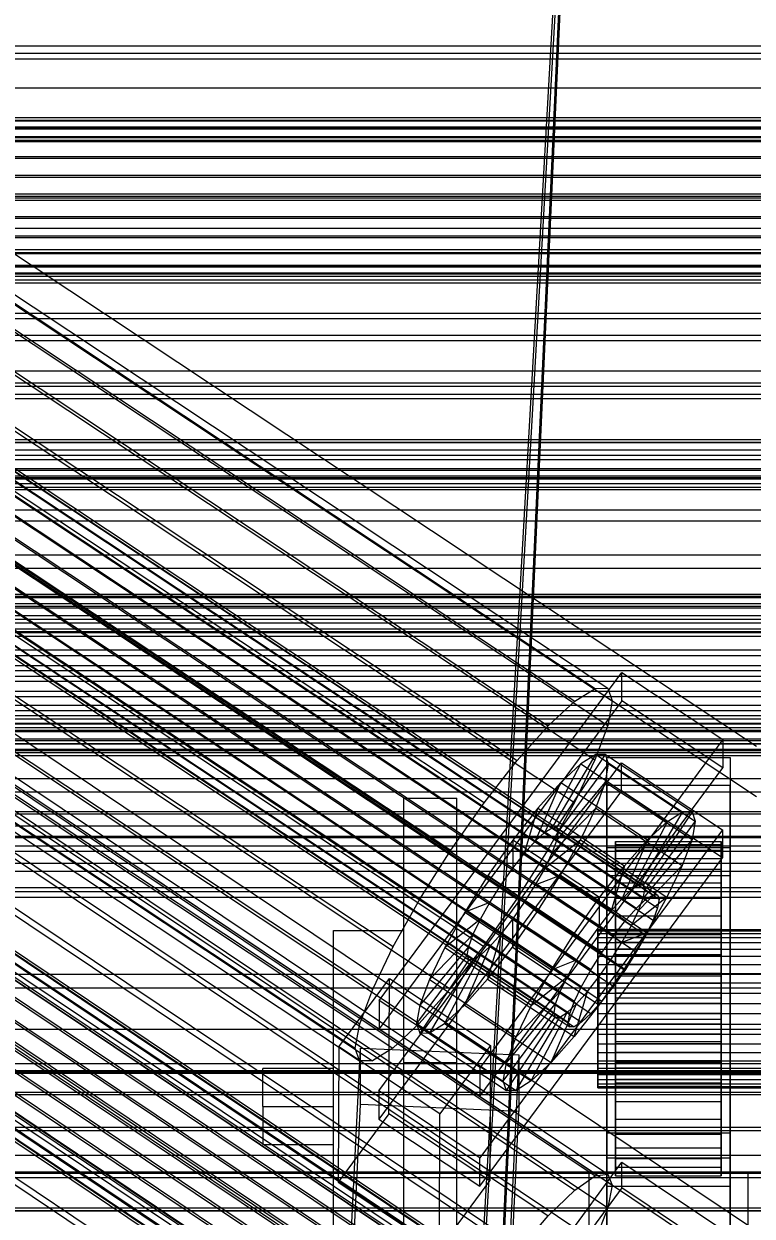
# Model space of a CAD drawing. Header units: millimetres. Extents: x -191664 to 191490, y -197311 to 10263.
# Drawn here: x -213.1 to -130.5, y -31105.9 to -30970.6 of the extents above; entities that cross this region are included whole.
import ezdxf

# ---------------------------------------------------------------- set-up
doc = ezdxf.new("R2010")
doc.units = ezdxf.units.MM
for name, color, linetype, lineweight in [('COTAS_USUARIO', 1, 'Continuous', 0), ('frontal_briquetadora', 7, 'Continuous', 0), ('frontal_C01', 7, 'Continuous', 0), ('frontal_C02', 7, 'Continuous', 0), ('frontal_C03', 7, 'Continuous', 0), ('frontal_mezcladora', 7, 'Continuous', 0), ('frontal_mix-C02', 7, 'Continuous', 0), ('frontal_secador', 7, 'Continuous', 0)]:
    doc.layers.add(name, color=color, linetype=linetype, lineweight=lineweight)
doc.dimstyles.new('PLANTA_100', dxfattribs={"dimtxt": 250, "dimasz": 150, "dimexe": 150, "dimexo": 80, "dimgap": 100, "dimtad": 1, "dimtih": 1, "dimtoh": 1, "dimdec": 1, "dimdsep": 46, "dimcen": 0.09, "dimclrd": 1, "dimclre": 1, "dimclrt": 1, "dimadec": 0, "dimazin": 0, "dimtfac": 1, "dimtdec": 4, "dimtofl": 0, "dimtmove": 0, "dimatfit": 3, "dimfxl": 1, "dimtolj": 1, "dimtzin": 0, "dimarcsym": 0})

# ---------------------------------------------------------------- blocks, each defined once
blk = doc.blocks.new('*D108')
at = {"layer": 'COTAS_USUARIO', "color": 1, "lineweight": -2, "transparency": 16777216}
for p, q in [((-80, -30400), (-1350, -30400)), ((-1200, -31850), (-1200, -30550)), ((-80, -32000), (-1350, -32000))]:
    blk.add_line(p, q, dxfattribs=at)
at = {"layer": 'COTAS_USUARIO', "color": 1, "transparency": 16777216}
for points in [[(-1225, -30550), (-1175, -30550), (-1200, -30400)], [(-1225, -31850), (-1175, -31850), (-1200, -32000)]]:
    blk.add_solid(points, dxfattribs=at)
at = {"layer": 'Defpoints', "color": 0, "transparency": 16777216}
for p in [(-1200, -30400), (0, -30400), (0, -32000)]:
    blk.add_point(p, dxfattribs=at)
blk = doc.blocks.new('*D109')
at = {"layer": 'COTAS_USUARIO', "color": 1, "lineweight": -2, "transparency": 16777216}
for p, q in [((-80, -28700), (-1350, -28700)), ((-1200, -31850), (-1200, -28850)), ((-80, -32000), (-1350, -32000))]:
    blk.add_line(p, q, dxfattribs=at)
at = {"layer": 'COTAS_USUARIO', "color": 1, "transparency": 16777216}
for points in [[(-1225, -28850), (-1175, -28850), (-1200, -28700)], [(-1225, -31850), (-1175, -31850), (-1200, -32000)]]:
    blk.add_solid(points, dxfattribs=at)
at = {"layer": 'Defpoints', "color": 0, "transparency": 16777216}
for p in [(-1200, -28700), (0, -28700), (0, -32000)]:
    blk.add_point(p, dxfattribs=at)
blk = doc.blocks.new('*D110')
at = {"layer": 'COTAS_USUARIO', "color": 1, "lineweight": -2, "transparency": 16777216}
for p, q in [((-80, -30350), (-1350, -30350)), ((-1200, -31850), (-1200, -30500)), ((-80, -32000), (-1350, -32000))]:
    blk.add_line(p, q, dxfattribs=at)
at = {"layer": 'COTAS_USUARIO', "color": 1, "transparency": 16777216}
for points in [[(-1225, -30500), (-1175, -30500), (-1200, -30350)], [(-1225, -31850), (-1175, -31850), (-1200, -32000)]]:
    blk.add_solid(points, dxfattribs=at)
at = {"layer": 'Defpoints', "color": 0, "transparency": 16777216}
for p in [(-1200, -30350), (0, -30350), (0, -32000)]:
    blk.add_point(p, dxfattribs=at)
blk = doc.blocks.new('*D111')
at = {"layer": 'COTAS_USUARIO', "color": 1, "lineweight": -2, "transparency": 16777216}
for p, q in [((-80, -27700), (-1350, -27700)), ((-1200, -31850), (-1200, -27850)), ((-80, -32000), (-1350, -32000))]:
    blk.add_line(p, q, dxfattribs=at)
at = {"layer": 'COTAS_USUARIO', "color": 1, "transparency": 16777216}
for points in [[(-1225, -27850), (-1175, -27850), (-1200, -27700)], [(-1225, -31850), (-1175, -31850), (-1200, -32000)]]:
    blk.add_solid(points, dxfattribs=at)
at = {"layer": 'Defpoints', "color": 0, "transparency": 16777216}
for p in [(-1200, -27700), (0, -27700), (0, -32000)]:
    blk.add_point(p, dxfattribs=at)
blk = doc.blocks.new('*D121')
at = {"layer": 'COTAS_USUARIO', "color": 1, "lineweight": -2, "transparency": 16777216}
for p, q in [((-80, -29000), (-1350, -29000)), ((-1200, -31850), (-1200, -29150)), ((-80, -32000), (-1350, -32000))]:
    blk.add_line(p, q, dxfattribs=at)
at = {"layer": 'COTAS_USUARIO', "color": 1, "transparency": 16777216}
for points in [[(-1225, -29150), (-1175, -29150), (-1200, -29000)], [(-1225, -31850), (-1175, -31850), (-1200, -32000)]]:
    blk.add_solid(points, dxfattribs=at)
at = {"layer": 'Defpoints', "color": 0, "transparency": 16777216}
for p in [(-1200, -29000), (0, -29000), (0, -32000)]:
    blk.add_point(p, dxfattribs=at)

msp = doc.modelspace()

# ---------------------------------------------------------------- linework, layer by layer
at = {"layer": 'frontal_briquetadora', "color": 251, "true_color": 0x53616b}
for p, q in [((-1330, -31000), (490, -31000)), ((-1330, -31010), (490, -31010))]:
    msp.add_line(p, q, dxfattribs=at)
at = {"layer": 'frontal_C01', "color": 252, "true_color": 0x83939a}
for p, q in [((-332.63, -30923.7), (-148.32, -31046.03)), ((-331.18, -30923.69), (-146.87, -31046.02)), ((-334.94, -30925.15), (-150.63, -31047.48)), ((-330.69, -30925.12), (-146.38, -31047.46)), ((-337.95, -30927.93), (-153.64, -31050.27)), ((-331.2, -30927.9), (-146.89, -31050.23)), ((-341.46, -30931.87), (-157.15, -31054.21)), ((-332.66, -30931.83), (-148.35, -31054.16)), ((-160.92, -31059.03), (-345.23, -30936.7)), ((-334.98, -30936.65), (-150.67, -31058.98)), ((-349, -30942.07), (-164.69, -31064.41)), ((-338, -30942.02), (-153.69, -31064.35)), ((-352.52, -30947.64), (-168.21, -31069.97)), ((-341.52, -30947.58), (-157.21, -31069.92)), ((-355.54, -30953.01), (-171.23, -31075.34)), ((-345.29, -30952.96), (-160.98, -31075.29)), ((-357.86, -30957.83), (-173.55, -31080.16)), ((-349.06, -30957.78), (-164.75, -31080.12)), ((-359.33, -30961.76), (-175.02, -31084.09)), ((-352.57, -30961.73), (-168.26, -31084.06)), ((-359.83, -30964.54), (-175.52, -31086.87)), ((-355.58, -30964.51), (-171.28, -31086.85)), ((-359.34, -30965.97), (-175.03, -31088.3)), ((-357.89, -30965.96), (-173.58, -31088.29)), ((-150.63, -31047.48), (-148.32, -31046.03)), ((-148.32, -31046.03), (-146.87, -31046.02)), ((-146.87, -31046.02), (-146.38, -31047.46)), ((-153.64, -31050.27), (-150.63, -31047.48)), ((-146.38, -31047.46), (-146.89, -31050.23)), ((-157.15, -31054.21), (-153.64, -31050.27)), ((-146.89, -31050.23), (-148.35, -31054.16)), ((-160.92, -31059.03), (-157.15, -31054.21)), ((-148.35, -31054.16), (-150.67, -31058.98)), ((-164.69, -31064.41), (-160.92, -31059.03)), ((-150.67, -31058.98), (-153.69, -31064.35)), ((-168.21, -31069.97), (-164.69, -31064.41)), ((-153.69, -31064.35), (-157.21, -31069.92)), ((-157.21, -31069.92), (-160.98, -31075.29)), ((-171.23, -31075.34), (-168.21, -31069.97)), ((-173.55, -31080.16), (-171.23, -31075.34)), ((-160.98, -31075.29), (-164.75, -31080.12)), ((-175.02, -31084.09), (-173.55, -31080.16)), ((-164.75, -31080.12), (-168.26, -31084.06)), ((-175.52, -31086.87), (-175.02, -31084.09)), ((-168.26, -31084.06), (-171.28, -31086.85)), ((-175.03, -31088.3), (-175.52, -31086.87)), ((-171.28, -31086.85), (-173.58, -31088.29)), ((-173.58, -31088.29), (-175.03, -31088.3))]:
    msp.add_line(p, q, dxfattribs=at)
at = {"layer": 'frontal_C01', "color": 9, "true_color": 0xbac6cb}
for p, q in [((-355.53, -30927.56), (-141.73, -31069.46)), ((-355.02, -30927.55), (-141.22, -31069.46)), ((-357.42, -30929.06), (-143.62, -31070.96)), ((-356.35, -30928.07), (-142.55, -31069.97)), ((-355.02, -30929.04), (-141.22, -31070.95)), ((-354.84, -30928.06), (-141.04, -31069.97)), ((-358.66, -30930.45), (-144.86, -31072.36)), ((-355.54, -30930.44), (-141.74, -31072.34)), ((-146.2, -31074.07), (-360, -30932.16)), ((-356.36, -30932.14), (-142.56, -31074.05)), ((-361.33, -30934.07), (-147.53, -31075.97)), ((-357.43, -30934.05), (-143.64, -31075.95)), ((-362.58, -30936.04), (-148.78, -31077.94)), ((-358.68, -30936.02), (-144.88, -31077.92)), ((-363.65, -30937.94), (-149.85, -31079.85)), ((-360.02, -30937.92), (-146.22, -31079.83)), ((-364.47, -30939.65), (-150.67, -31081.55)), ((-361.35, -30939.63), (-147.55, -31081.54)), ((-364.99, -30941.04), (-151.19, -31082.95)), ((-362.6, -30941.03), (-148.8, -31082.93)), ((-365.17, -30942.03), (-151.37, -31083.93)), ((-364.99, -30942.53), (-151.2, -31084.44)), ((-364.48, -30942.53), (-150.68, -31084.44)), ((-363.66, -30942.02), (-149.86, -31083.92)), ((-142.55, -31069.97), (-141.73, -31069.46)), ((-141.73, -31069.46), (-141.22, -31069.46)), ((-141.22, -31069.46), (-141.04, -31069.97)), ((-144.86, -31072.36), (-143.62, -31070.96)), ((-143.62, -31070.96), (-142.55, -31069.97)), ((-141.22, -31070.95), (-141.74, -31072.34)), ((-141.04, -31069.97), (-141.22, -31070.95)), ((-146.2, -31074.07), (-144.86, -31072.36)), ((-141.74, -31072.34), (-142.56, -31074.05)), ((-148, -31073.85), (-148, -31073.39)), ((-148, -31073.39), (-148, -31073.55)), ((-148, -31073.39), (148, -31073.39)), ((-148, -31073.55), (-148, -31074.31)), ((-148, -31073.55), (148, -31073.55)), ((-148, -31074.89), (-148, -31073.85)), ((-148, -31073.85), (148, -31073.85)), ((-148, -31074.31), (-148, -31075.62)), ((-148, -31074.31), (148, -31074.31)), ((-148, -31076.43), (-148, -31074.89)), ((-148, -31074.89), (148, -31074.89)), ((-147.53, -31075.97), (-146.2, -31074.07)), ((-142.56, -31074.05), (-143.64, -31075.95)), ((-148.78, -31077.94), (-147.53, -31075.97)), ((-148, -31075.62), (-148, -31077.39)), ((-148, -31075.62), (148, -31075.62)), ((-148, -31078.38), (-148, -31076.43)), ((-148, -31076.43), (148, -31076.43)), ((-143.64, -31075.95), (-144.88, -31077.92)), ((-149.85, -31079.85), (-148.78, -31077.94)), ((-148, -31077.39), (-148, -31079.49)), ((-148, -31077.39), (148, -31077.39)), ((-144.88, -31077.92), (-146.22, -31079.83)), ((-148, -31080.61), (-148, -31078.38)), ((-148, -31078.38), (148, -31078.38)), ((-150.67, -31081.55), (-149.85, -31079.85)), ((-148, -31079.49), (-148, -31081.8)), ((148, -31079.49), (-148, -31079.49)), ((-148, -31082.95), (-148, -31080.61)), ((-148, -31080.61), (148, -31080.61)), ((-146.22, -31079.83), (-147.55, -31081.54)), ((-151.19, -31082.95), (-150.67, -31081.55)), ((-147.55, -31081.54), (-148.8, -31082.93)), ((-148, -31081.8), (-148, -31084.14)), ((-148, -31081.8), (148, -31081.8)), ((-151.37, -31083.93), (-151.19, -31082.95)), ((-148.8, -31082.93), (-149.86, -31083.92)), ((-148, -31085.26), (-148, -31082.95)), ((-148, -31082.95), (148, -31082.95)), ((-151.2, -31084.44), (-151.37, -31083.93)), ((-150.68, -31084.44), (-151.2, -31084.44)), ((-149.86, -31083.92), (-150.68, -31084.44)), ((-148, -31084.14), (-148, -31086.37)), ((-148, -31084.14), (148, -31084.14)), ((-148, -31087.37), (-148, -31085.26)), ((-148, -31085.26), (148, -31085.26)), ((-148, -31086.37), (-148, -31088.32)), ((-148, -31086.37), (148, -31086.37)), ((-148, -31089.13), (-148, -31087.37)), ((-148, -31087.37), (148, -31087.37)), ((-148, -31088.32), (-148, -31089.87)), ((-148, -31088.32), (148, -31088.32)), ((-148, -31090.44), (-148, -31089.13)), ((-148, -31089.13), (148, -31089.13)), ((-148, -31089.87), (-148, -31090.9)), ((-148, -31089.87), (148, -31089.87)), ((-148, -31091.2), (-148, -31090.44)), ((-148, -31090.44), (148, -31090.44)), ((-148, -31090.9), (-148, -31091.36)), ((-148, -31090.9), (148, -31090.9)), ((-148, -31091.36), (-148, -31091.2)), ((-148, -31091.2), (148, -31091.2)), ((-148, -31091.36), (148, -31091.36))]:
    msp.add_line(p, q, dxfattribs=at)
at = {"layer": 'frontal_C01', "color": 139, "true_color": 0x354b57}
for p, q in [((450, -30983.42), (-450, -30983.42)), ((-450, -30996.23), (450, -30996.23)), ((-172.81, -31081.46), (-145.28, -31044.22)), ((-145.29, -31047.43), (-145.28, -31044.22)), ((-145.28, -31044.22), (-133.81, -31051.84)), ((-145.29, -31047.43), (-172.82, -31084.67)), ((-133.82, -31055.04), (-145.29, -31047.43)), ((-133.81, -31051.84), (-161.34, -31089.08)), ((-133.81, -31051.84), (-133.82, -31055.04)), ((-172.85, -31091.71), (-145.32, -31054.47)), ((-161.35, -31092.28), (-133.82, -31055.04)), ((-147, -31057.06), (-147, -31053.86)), ((-147, -31053.86), (-133, -31053.86)), ((-147, -31099.34), (-147, -31053.86)), ((-145.33, -31057.67), (-145.32, -31054.47)), ((-145.32, -31054.47), (-133.85, -31062.08)), ((-133, -31053.86), (-133, -31057.06)), ((-133, -31053.86), (-133, -31099.34)), ((-145.33, -31057.67), (-172.86, -31094.91)), ((-133, -31057.06), (-147, -31057.06)), ((-147, -31057.06), (-147, -31102.54)), ((-133.86, -31065.28), (-145.33, -31057.67)), ((-133, -31102.54), (-133, -31057.06)), ((-133.85, -31062.08), (-161.38, -31099.32)), ((-133.85, -31062.08), (-133.86, -31065.28)), ((-147, -31067.31), (-147, -31064.11)), ((-147, -31064.11), (-133, -31064.11)), ((-147, -31109.58), (-147, -31064.11)), ((-133, -31064.11), (-133, -31067.31)), ((-133, -31064.11), (-133, -31109.58)), ((-161.39, -31102.52), (-133.86, -31065.28)), ((-133, -31067.31), (-147, -31067.31)), ((-147, -31067.31), (-147, -31112.78)), ((-133, -31112.78), (-133, -31067.31)), ((-177.39, -31086.71), (-171.66, -31078.95)), ((-171.72, -31094.32), (-171.66, -31078.95)), ((-171.66, -31078.95), (-160.19, -31086.56)), ((-172.81, -31081.46), (-172.82, -31084.67)), ((-161.34, -31089.08), (-172.81, -31081.46)), ((-172.82, -31084.67), (-161.35, -31092.28)), ((-177.81, -31145.67), (-174.94, -31086.85)), ((-177.39, -31086.71), (-177.45, -31102.08)), ((-165.93, -31094.32), (-177.39, -31086.71)), ((-174.94, -31093.25), (-174.94, -31086.85)), ((-174.94, -31086.85), (-156.96, -31087.63)), ((-160.19, -31086.56), (-165.93, -31094.32)), ((-160.19, -31086.56), (-160.25, -31101.93)), ((-156.96, -31087.63), (-159.83, -31146.45)), ((-156.96, -31087.63), (-156.96, -31094.04)), ((-161.35, -31092.28), (-161.34, -31089.08)), ((-172.85, -31091.71), (-172.86, -31094.91)), ((-161.38, -31099.32), (-172.85, -31091.71)), ((-177.81, -31152.07), (-174.94, -31093.25)), ((-156.96, -31094.04), (-174.94, -31093.25)), ((-159.83, -31152.86), (-156.96, -31094.04)), ((-171.72, -31094.32), (-177.45, -31102.08)), ((-172.86, -31094.91), (-161.39, -31102.52)), ((-160.25, -31101.93), (-171.72, -31094.32)), ((-165.98, -31109.69), (-165.93, -31094.32)), ((-147, -31111.85), (-147, -31096.48)), ((-147, -31096.48), (-133, -31096.48)), ((-147, -31105.95), (-147, -31096.48)), ((-133, -31096.48), (-133, -31111.85)), ((-133, -31096.48), (-133, -31105.95)), ((-161.39, -31102.52), (-161.38, -31099.32)), ((-133, -31099.34), (-147, -31099.34)), ((-147, -31099.34), (-147, -31102.54)), ((-133, -31102.54), (-133, -31099.34)), ((-149, -31107.37), (-149, -31100.96)), ((-149, -31100.96), (-131, -31100.96)), ((-149, -31146.06), (-149, -31100.96)), ((-131, -31100.96), (-131, -31107.37)), ((-131, -31100.96), (-131, -31146.06)), ((-177.45, -31102.08), (-165.98, -31109.69)), ((-165.98, -31109.69), (-160.25, -31101.93)), ((-147, -31102.54), (-133, -31102.54))]:
    msp.add_line(p, q, dxfattribs=at)
at = {"layer": 'frontal_C01', "color": 139, "true_color": 0x345e4e}
for p, q in [((-130, -31052.62), (-228.3, -30987.38)), ((-228.3, -30993.07), (-130, -31058.31))]:
    msp.add_line(p, q, dxfattribs=at)
at = {"layer": 'frontal_C01', "color": 155, "true_color": 0x617580}
for p, q in [((-153.2, -31061.85), (-148.23, -31053.53)), ((-152.69, -31061.85), (-147.14, -31053.52)), ((-148.23, -31053.53), (-149.95, -31054.61)), ((-147.14, -31053.52), (-148.23, -31053.53)), ((-148.23, -31053.53), (-138.4, -31060.05)), ((-147.14, -31053.52), (-137.31, -31060.05)), ((-146.78, -31054.6), (-147.14, -31053.52)), ((-154.02, -31062.36), (-149.95, -31054.61)), ((-152.51, -31062.35), (-146.78, -31054.6)), ((-149.95, -31054.61), (-152.21, -31056.7)), ((-149.95, -31054.61), (-140.12, -31061.14)), ((-147.15, -31056.67), (-146.78, -31054.6)), ((-146.78, -31054.6), (-136.95, -31061.12)), ((-155.08, -31063.35), (-152.21, -31056.7)), ((-152.21, -31056.7), (-154.83, -31059.64)), ((-152.69, -31063.34), (-147.15, -31056.67)), ((-152.21, -31056.7), (-142.38, -31063.22)), ((-148.25, -31059.61), (-147.15, -31056.67)), ((-147.15, -31056.67), (-137.32, -31063.2)), ((-154.83, -31059.64), (-157.65, -31063.25)), ((-156.33, -31064.75), (-154.83, -31059.64)), ((-154.83, -31059.64), (-145, -31066.17)), ((-153.21, -31064.73), (-148.25, -31059.61)), ((-149.99, -31063.21), (-148.25, -31059.61)), ((-148.25, -31059.61), (-138.42, -31066.14)), ((-138.4, -31060.05), (-143.37, -31068.37)), ((-137.31, -31060.05), (-142.86, -31068.37)), ((-140.12, -31061.14), (-138.4, -31060.05)), ((-138.4, -31060.05), (-137.31, -31060.05)), ((-137.31, -31060.05), (-136.95, -31061.12)), ((-140.12, -31061.14), (-144.19, -31068.89)), ((-136.95, -31061.12), (-142.68, -31068.88)), ((-142.38, -31063.22), (-140.12, -31061.14)), ((-136.95, -31061.12), (-137.32, -31063.2)), ((-155.08, -31063.35), (-154.02, -31062.36)), ((-154.02, -31062.36), (-153.2, -31061.85)), ((-144.19, -31068.89), (-154.02, -31062.36)), ((-143.37, -31068.37), (-153.2, -31061.85)), ((-153.2, -31061.85), (-152.69, -31061.85)), ((-142.86, -31068.37), (-152.69, -31061.85)), ((-152.69, -31061.85), (-152.51, -31062.35)), ((-152.51, -31062.35), (-152.69, -31063.34)), ((-142.68, -31068.88), (-152.51, -31062.35)), ((-157.65, -31063.25), (-160.47, -31067.27)), ((-157.65, -31063.25), (-157.66, -31066.45)), ((-147.82, -31069.78), (-157.65, -31063.25)), ((-156.33, -31064.75), (-155.08, -31063.35)), ((-145.26, -31069.87), (-155.08, -31063.35)), ((-154.03, -31066.44), (-149.99, -31063.21)), ((-152.69, -31063.34), (-153.21, -31064.73)), ((-142.86, -31069.86), (-152.69, -31063.34)), ((-152.25, -31067.23), (-149.99, -31063.21)), ((-149.99, -31063.21), (-140.16, -31069.74)), ((-146, -31073.39), (-146, -31063.41)), ((-146, -31063.41), (-146, -31063.75)), ((-146, -31063.41), (-134, -31063.41)), ((-146, -31064.38), (-146, -31063.41)), ((-146, -31073.55), (-146, -31063.75)), ((-146, -31063.75), (-146, -31065.35)), ((-146, -31063.75), (-134, -31063.75)), ((-146, -31073.85), (-146, -31064.38)), ((-146, -31064.38), (-134, -31064.38)), ((-146, -31066.56), (-146, -31064.38)), ((-142.38, -31063.22), (-145.26, -31069.87)), ((-145, -31066.17), (-142.38, -31063.22)), ((-137.32, -31063.2), (-142.86, -31069.86)), ((-137.32, -31063.2), (-138.42, -31066.14)), ((-134, -31063.75), (-134, -31063.41)), ((-134, -31063.41), (-134, -31073.39)), ((-134, -31063.41), (-134, -31064.38)), ((-134, -31065.35), (-134, -31063.75)), ((-134, -31063.75), (-134, -31073.55)), ((-134, -31064.38), (-134, -31073.85)), ((-134, -31064.38), (-134, -31066.56)), ((-157.66, -31066.45), (-156.33, -31064.75)), ((-146.5, -31071.27), (-156.33, -31064.75)), ((-153.21, -31064.73), (-154.03, -31066.44)), ((-143.38, -31071.25), (-153.21, -31064.73)), ((-146, -31074.31), (-146, -31065.35)), ((-146, -31065.35), (-146, -31068.11)), ((-146, -31065.35), (-134, -31065.35)), ((-134, -31068.11), (-134, -31065.35)), ((-134, -31065.35), (-134, -31074.31)), ((-159, -31068.36), (-157.66, -31066.45)), ((-157.66, -31066.45), (-147.83, -31072.98)), ((-154.03, -31066.44), (-155.1, -31068.34)), ((-155.1, -31068.34), (-152.25, -31067.23)), ((-154.88, -31071.4), (-152.25, -31067.23)), ((-144.2, -31072.96), (-154.03, -31066.44)), ((-152.25, -31067.23), (-142.42, -31073.76)), ((-147.82, -31069.78), (-145, -31066.17)), ((-145, -31066.17), (-146.5, -31071.27)), ((-146, -31074.89), (-146, -31066.56)), ((-146, -31066.56), (-134, -31066.56)), ((-146, -31069.83), (-146, -31066.56)), ((-138.42, -31066.14), (-143.38, -31071.25)), ((-138.42, -31066.14), (-140.16, -31069.74)), ((-134, -31066.56), (-134, -31074.89)), ((-134, -31066.56), (-134, -31069.83)), ((-160.47, -31067.27), (-163.1, -31071.44)), ((-159, -31068.36), (-160.47, -31067.27)), ((-160.47, -31067.27), (-150.64, -31073.8)), ((-160.25, -31070.33), (-159, -31068.36)), ((-149.17, -31074.88), (-159, -31068.36)), ((-155.1, -31068.34), (-156.35, -31070.31)), ((-145.27, -31074.86), (-155.1, -31068.34)), ((-146, -31075.62), (-146, -31068.11)), ((-146, -31068.11), (-146, -31071.84)), ((-146, -31068.11), (-134, -31068.11)), ((-143.37, -31068.37), (-144.19, -31068.89)), ((-142.86, -31068.37), (-143.37, -31068.37)), ((-142.68, -31068.88), (-142.86, -31068.37)), ((-134, -31071.84), (-134, -31068.11)), ((-134, -31068.11), (-134, -31075.62)), ((-150.64, -31073.8), (-147.82, -31069.78)), ((-147.83, -31072.98), (-147.82, -31069.78)), ((-145.26, -31069.87), (-146.5, -31071.27)), ((-146, -31076.43), (-146, -31069.83)), ((-146, -31069.83), (-134, -31069.83)), ((-146, -31073.95), (-146, -31069.83)), ((-144.19, -31068.89), (-145.26, -31069.87)), ((-140.16, -31069.74), (-144.2, -31072.96)), ((-143.38, -31071.25), (-142.86, -31069.86)), ((-142.86, -31069.86), (-142.68, -31068.88)), ((-140.16, -31069.74), (-142.42, -31073.76)), ((-134, -31069.83), (-134, -31076.43)), ((-134, -31069.83), (-134, -31073.95)), ((-160.25, -31070.33), (-163.1, -31071.44)), ((-161.32, -31072.24), (-160.25, -31070.33)), ((-150.42, -31076.86), (-160.25, -31070.33)), ((-156.35, -31070.31), (-157.69, -31072.22)), ((-156.35, -31070.31), (-154.88, -31071.4)), ((-146.52, -31076.84), (-156.35, -31070.31)), ((-146.5, -31071.27), (-147.83, -31072.98)), ((-144.2, -31072.96), (-143.38, -31071.25)), ((-163.1, -31071.44), (-165.37, -31075.46)), ((-161.32, -31072.24), (-165.37, -31075.46)), ((-163.1, -31071.44), (-153.27, -31077.96)), ((-162.14, -31073.94), (-161.32, -31072.24)), ((-151.49, -31078.76), (-161.32, -31072.24)), ((-157.69, -31072.22), (-159.02, -31073.93)), ((-157.7, -31075.42), (-154.88, -31071.4)), ((-157.69, -31072.22), (-157.7, -31075.42)), ((-147.86, -31078.74), (-157.69, -31072.22)), ((-154.88, -31071.4), (-145.05, -31077.92)), ((-146, -31077.39), (-146, -31071.84)), ((-146, -31071.84), (-146, -31076.29)), ((-146, -31071.84), (-134, -31071.84)), ((-134, -31076.29), (-134, -31071.84)), ((-134, -31071.84), (-134, -31077.39)), ((-162.14, -31073.94), (-167.1, -31079.06)), ((-162.66, -31075.33), (-162.14, -31073.94)), ((-152.31, -31080.47), (-162.14, -31073.94)), ((-159.02, -31073.93), (-160.52, -31079.03)), ((-159.02, -31073.93), (-160.27, -31075.32)), ((-149.19, -31080.45), (-159.02, -31073.93)), ((-153.27, -31077.96), (-150.64, -31073.8)), ((-150.64, -31073.8), (-149.17, -31074.88)), ((-147.83, -31072.98), (-149.17, -31074.88)), ((-146, -31073.55), (-146, -31073.39)), ((-134, -31073.39), (-146, -31073.39)), ((-146, -31073.39), (-146, -31073.85)), ((-146, -31074.31), (-146, -31073.55)), ((-134, -31073.55), (-146, -31073.55)), ((-134, -31073.85), (-146, -31073.85)), ((-146, -31073.85), (-146, -31074.89)), ((-146, -31078.38), (-146, -31073.95)), ((-146, -31073.95), (-134, -31073.95)), ((-146, -31078.64), (-146, -31073.95)), ((-145.27, -31074.86), (-144.2, -31072.96)), ((-142.42, -31073.76), (-145.27, -31074.86)), ((-142.42, -31073.76), (-145.05, -31077.92)), ((-134, -31073.39), (-134, -31073.55)), ((-134, -31073.85), (-134, -31073.39)), ((-134, -31073.55), (-134, -31074.31)), ((-134, -31074.89), (-134, -31073.85)), ((-134, -31073.95), (-134, -31078.38)), ((-134, -31073.95), (-134, -31078.64)), ((-162.66, -31075.33), (-168.2, -31082)), ((-160.27, -31075.32), (-163.14, -31081.97)), ((-162.84, -31076.32), (-162.66, -31075.33)), ((-152.83, -31081.86), (-162.66, -31075.33)), ((-160.27, -31075.32), (-161.33, -31076.31)), ((-150.44, -31081.85), (-160.27, -31075.32)), ((-149.17, -31074.88), (-150.42, -31076.86)), ((-146.52, -31076.84), (-145.27, -31074.86)), ((-146, -31075.62), (-146, -31074.31)), ((-134, -31074.31), (-146, -31074.31)), ((-134, -31074.89), (-146, -31074.89)), ((-146, -31074.89), (-146, -31076.43)), ((-134, -31074.31), (-134, -31075.62)), ((-134, -31076.43), (-134, -31074.89)), ((-162.84, -31076.32), (-168.57, -31084.08)), ((-165.37, -31075.46), (-167.1, -31079.06)), ((-161.33, -31076.31), (-165.4, -31084.06)), ((-165.37, -31075.46), (-155.54, -31081.98)), ((-162.66, -31076.83), (-162.84, -31076.32)), ((-153.01, -31082.84), (-162.84, -31076.32)), ((-161.33, -31076.31), (-162.15, -31076.82)), ((-151.5, -31082.83), (-161.33, -31076.31)), ((-160.52, -31079.03), (-157.7, -31075.42)), ((-157.7, -31075.42), (-147.87, -31081.94)), ((-146, -31077.39), (-146, -31075.62)), ((-134, -31075.62), (-146, -31075.62)), ((-146, -31076.29), (-146, -31079.49)), ((-134, -31076.29), (-146, -31076.29)), ((-146, -31076.29), (-146, -31081.16)), ((-134, -31076.43), (-146, -31076.43)), ((-146, -31076.43), (-146, -31078.38)), ((-134, -31075.62), (-134, -31077.39)), ((-134, -31079.49), (-134, -31076.29)), ((-134, -31081.16), (-134, -31076.29)), ((-134, -31078.38), (-134, -31076.43)), ((-162.66, -31076.83), (-168.21, -31085.15)), ((-162.15, -31076.82), (-167.12, -31085.14)), ((-162.15, -31076.82), (-162.66, -31076.83)), ((-152.83, -31083.35), (-162.66, -31076.83)), ((-152.32, -31083.35), (-162.15, -31076.82)), ((-155.54, -31081.98), (-153.27, -31077.96)), ((-153.27, -31077.96), (-150.42, -31076.86)), ((-150.42, -31076.86), (-151.49, -31078.76)), ((-145.05, -31077.92), (-147.87, -31081.94)), ((-147.86, -31078.74), (-146.52, -31076.84)), ((-145.05, -31077.92), (-146.52, -31076.84)), ((-146, -31079.49), (-146, -31077.39)), ((-134, -31077.39), (-146, -31077.39)), ((-134, -31077.39), (-134, -31079.49)), ((-167.1, -31079.06), (-168.2, -31082)), ((-167.1, -31079.06), (-157.27, -31085.58)), ((-163.14, -31081.97), (-160.52, -31079.03)), ((-160.52, -31079.03), (-150.69, -31085.55)), ((-155.54, -31081.98), (-151.49, -31078.76)), ((-151.49, -31078.76), (-152.31, -31080.47)), ((-149.19, -31080.45), (-147.86, -31078.74)), ((-147.87, -31081.94), (-147.86, -31078.74)), ((-134, -31078.38), (-146, -31078.38)), ((-146, -31078.38), (-146, -31080.61)), ((-146, -31080.61), (-146, -31078.64)), ((-146, -31078.64), (-134, -31078.64)), ((-146, -31083.59), (-146, -31078.64)), ((-134, -31080.61), (-134, -31078.38)), ((-134, -31078.64), (-134, -31080.61)), ((-134, -31078.64), (-134, -31083.59)), ((-157.27, -31085.58), (-152.31, -31080.47)), ((-152.31, -31080.47), (-152.83, -31081.86)), ((-150.69, -31085.55), (-149.19, -31080.45)), ((-150.44, -31081.85), (-149.19, -31080.45)), ((-146, -31079.49), (-134, -31079.49)), ((-146, -31081.8), (-146, -31079.49)), ((-134, -31080.61), (-146, -31080.61)), ((-146, -31080.61), (-146, -31082.95)), ((-134, -31079.49), (-134, -31081.8)), ((-134, -31082.95), (-134, -31080.61)), ((-168.2, -31082), (-168.57, -31084.08)), ((-168.2, -31082), (-158.37, -31088.52)), ((-165.4, -31084.06), (-163.14, -31081.97)), ((-163.14, -31081.97), (-153.31, -31088.5)), ((-158.37, -31088.52), (-152.83, -31081.86)), ((-157.27, -31085.58), (-155.54, -31081.98)), ((-153.31, -31088.5), (-150.44, -31081.85)), ((-152.83, -31081.86), (-153.01, -31082.84)), ((-151.5, -31082.83), (-150.44, -31081.85)), ((-147.87, -31081.94), (-150.69, -31085.55)), ((-146, -31081.8), (-146, -31081.16)), ((-146, -31081.16), (-146, -31086.11)), ((-146, -31081.16), (-134, -31081.16)), ((-146, -31084.14), (-146, -31081.8)), ((-134, -31081.8), (-146, -31081.8)), ((-134, -31086.11), (-134, -31081.16)), ((-134, -31081.16), (-134, -31081.8)), ((-134, -31081.8), (-134, -31084.14)), ((-158.74, -31090.6), (-153.01, -31082.84)), ((-158.38, -31091.67), (-152.83, -31083.35)), ((-157.29, -31091.67), (-152.32, -31083.35)), ((-155.57, -31090.58), (-151.5, -31082.83)), ((-153.01, -31082.84), (-152.83, -31083.35)), ((-152.83, -31083.35), (-152.32, -31083.35)), ((-152.32, -31083.35), (-151.5, -31082.83)), ((-146, -31082.95), (-146, -31083.59)), ((-134, -31082.95), (-146, -31082.95)), ((-146, -31082.95), (-146, -31085.26)), ((-134, -31083.59), (-134, -31082.95)), ((-134, -31085.26), (-134, -31082.95)), ((-168.57, -31084.08), (-168.21, -31085.15)), ((-168.57, -31084.08), (-158.74, -31090.6)), ((-167.12, -31085.14), (-165.4, -31084.06)), ((-165.4, -31084.06), (-155.57, -31090.58)), ((-146, -31083.59), (-134, -31083.59)), ((-146, -31088.46), (-146, -31083.59)), ((-146, -31086.37), (-146, -31084.14)), ((-146, -31084.14), (-146, -31086.11)), ((-134, -31084.14), (-146, -31084.14)), ((-134, -31083.59), (-134, -31088.46)), ((-134, -31086.11), (-134, -31084.14)), ((-134, -31084.14), (-134, -31086.37)), ((-168.21, -31085.15), (-167.12, -31085.14)), ((-168.21, -31085.15), (-158.38, -31091.67)), ((-167.12, -31085.14), (-157.29, -31091.67)), ((-158.37, -31088.52), (-157.27, -31085.58)), ((-150.69, -31085.55), (-153.31, -31088.5)), ((-146, -31085.26), (-146, -31088.46)), ((-134, -31085.26), (-146, -31085.26)), ((-146, -31085.26), (-146, -31087.37)), ((-146, -31086.11), (-146, -31090.8)), ((-146, -31086.11), (-134, -31086.11)), ((-134, -31088.46), (-134, -31085.26)), ((-134, -31087.37), (-134, -31085.26)), ((-134, -31090.8), (-134, -31086.11)), ((-146, -31088.32), (-146, -31086.37)), ((-146, -31086.37), (-146, -31090.8)), ((-134, -31086.37), (-146, -31086.37)), ((-146, -31087.37), (-146, -31092.91)), ((-134, -31087.37), (-146, -31087.37)), ((-146, -31087.37), (-146, -31089.13)), ((-134, -31090.8), (-134, -31086.37)), ((-134, -31086.37), (-134, -31088.32)), ((-134, -31092.91), (-134, -31087.37)), ((-134, -31089.13), (-134, -31087.37)), ((-158.74, -31090.6), (-158.37, -31088.52)), ((-153.31, -31088.5), (-155.57, -31090.58)), ((-146, -31089.87), (-146, -31088.32)), ((-146, -31088.32), (-146, -31094.92)), ((-134, -31088.32), (-146, -31088.32)), ((-146, -31088.46), (-134, -31088.46)), ((-146, -31092.91), (-146, -31088.46)), ((-134, -31094.92), (-134, -31088.32)), ((-134, -31088.32), (-134, -31089.87)), ((-134, -31088.46), (-134, -31092.91)), ((-146, -31089.13), (-146, -31096.64)), ((-134, -31089.13), (-146, -31089.13)), ((-146, -31089.13), (-146, -31090.44)), ((-146, -31090.9), (-146, -31089.87)), ((-146, -31089.87), (-146, -31098.19)), ((-134, -31089.87), (-146, -31089.87)), ((-134, -31096.64), (-134, -31089.13)), ((-134, -31090.44), (-134, -31089.13)), ((-134, -31098.19), (-134, -31089.87)), ((-134, -31089.87), (-134, -31090.9)), ((-158.38, -31091.67), (-158.74, -31090.6)), ((-155.57, -31090.58), (-157.29, -31091.67)), ((-146, -31090.44), (-146, -31099.4)), ((-134, -31090.44), (-146, -31090.44)), ((-146, -31090.44), (-146, -31091.2)), ((-146, -31090.8), (-146, -31094.92)), ((-146, -31090.8), (-134, -31090.8)), ((-146, -31091.36), (-146, -31090.9)), ((-146, -31090.9), (-146, -31100.38)), ((-134, -31090.9), (-146, -31090.9)), ((-146, -31091.2), (-146, -31101.01)), ((-134, -31091.2), (-146, -31091.2)), ((-146, -31091.2), (-146, -31091.36)), ((-146, -31091.36), (-146, -31101.34)), ((-134, -31091.36), (-146, -31091.36)), ((-134, -31099.4), (-134, -31090.44)), ((-134, -31091.2), (-134, -31090.44)), ((-134, -31094.92), (-134, -31090.8)), ((-134, -31100.38), (-134, -31090.9)), ((-134, -31090.9), (-134, -31091.36)), ((-134, -31101.01), (-134, -31091.2)), ((-134, -31091.36), (-134, -31091.2)), ((-134, -31101.34), (-134, -31091.36)), ((-157.29, -31091.67), (-158.38, -31091.67)), ((-146, -31092.91), (-134, -31092.91)), ((-146, -31096.64), (-146, -31092.91)), ((-134, -31092.91), (-134, -31096.64)), ((-146, -31094.92), (-146, -31098.19)), ((-146, -31094.92), (-134, -31094.92)), ((-134, -31098.19), (-134, -31094.92)), ((-146, -31096.64), (-134, -31096.64)), ((-146, -31099.4), (-146, -31096.64)), ((-134, -31096.64), (-134, -31099.4)), ((-146, -31098.19), (-146, -31100.38)), ((-146, -31098.19), (-134, -31098.19)), ((-134, -31100.38), (-134, -31098.19)), ((-146, -31099.4), (-134, -31099.4)), ((-146, -31101.01), (-146, -31099.4)), ((-134, -31099.4), (-134, -31101.01)), ((-146, -31100.38), (-146, -31101.34)), ((-146, -31100.38), (-134, -31100.38)), ((-146, -31101.01), (-134, -31101.01)), ((-146, -31101.34), (-146, -31101.01)), ((-134, -31101.34), (-134, -31100.38)), ((-134, -31101.01), (-134, -31101.34)), ((-146, -31101.34), (-134, -31101.34))]:
    msp.add_line(p, q, dxfattribs=at)
at = {"layer": 'frontal_C02', "color": 139, "true_color": 0x354b57}
for p, q in [((450, -30977.9), (-450, -30977.9)), ((450, -30999.68), (-450, -30999.68)), ((-450, -31011.37), (450, -31011.37)), ((-172.81, -31137.38), (-145.28, -31099.79)), ((-145.29, -31102.71), (-145.28, -31099.79)), ((-145.28, -31099.79), (-133.81, -31107.47)), ((-145.29, -31102.71), (-172.82, -31140.3)), ((-133.82, -31110.39), (-145.29, -31102.71))]:
    msp.add_line(p, q, dxfattribs=at)
at = {"layer": 'frontal_C02', "color": 252, "true_color": 0x83939a}
for p, q in [((-332.63, -30977.87), (-148.32, -31101.35)), ((-331.18, -30977.67), (-146.87, -31101.15)), ((-330.69, -30978.91), (-146.38, -31102.4)), ((-334.94, -30979.49), (-150.63, -31102.97)), ((-331.2, -30981.51), (-146.89, -31105)), ((-337.95, -30982.43), (-153.64, -31105.91)), ((-332.66, -30985.29), (-148.35, -31108.77)), ((-341.46, -30986.49), (-157.15, -31109.97)), ((-334.98, -30989.99), (-150.67, -31113.47)), ((-160.92, -31114.87), (-345.23, -30991.38)), ((-338, -30995.29), (-153.69, -31118.77)), ((-349, -30996.78), (-164.69, -31120.27)), ((-341.52, -31000.83), (-157.21, -31124.31)), ((-352.52, -31002.32), (-168.21, -31125.81)), ((-345.29, -31006.23), (-160.98, -31129.71)), ((-355.54, -31007.62), (-171.23, -31131.11)), ((-349.06, -31011.13), (-164.75, -31134.61)), ((-311.15, -31018.95), (311.15, -31018.95)), ((-311.15, -31019.58), (311.15, -31019.58)), ((-311.15, -31020.04), (311.15, -31020.04)), ((-311.15, -31021.9), (311.15, -31021.9)), ((-311.15, -31022.79), (311.15, -31022.79)), ((-311.15, -31025.76), (311.15, -31025.76)), ((-311.15, -31027), (311.15, -31027)), ((-311.15, -31030.87), (311.15, -31030.87)), ((-311.15, -31032.4), (311.15, -31032.4)), ((311.15, -31036.91), (-311.15, -31036.91)), ((-311.15, -31038.61), (311.15, -31038.61)), ((-311.15, -31043.45), (311.15, -31043.45)), ((-311.15, -31045.21), (311.15, -31045.21)), ((-311.15, -31050.05), (311.15, -31050.05)), ((-311.15, -31051.75), (311.15, -31051.75)), ((-311.15, -31056.26), (311.15, -31056.26)), ((-311.15, -31057.79), (311.15, -31057.79)), ((-311.15, -31061.65), (311.15, -31061.65)), ((-311.15, -31062.9), (311.15, -31062.9)), ((-311.15, -31065.87), (311.15, -31065.87)), ((-311.15, -31066.76), (311.15, -31066.76)), ((-311.15, -31068.62), (311.15, -31068.62)), ((-311.15, -31069.08), (311.15, -31069.08)), ((-311.15, -31069.71), (311.15, -31069.71)), ((-150.63, -31102.97), (-148.32, -31101.35)), ((-148.32, -31101.35), (-146.87, -31101.15)), ((-146.38, -31102.4), (-146.89, -31105)), ((-146.87, -31101.15), (-146.38, -31102.4)), ((-153.64, -31105.91), (-150.63, -31102.97)), ((-146.89, -31105), (-148.35, -31108.77)), ((-157.15, -31109.97), (-153.64, -31105.91))]:
    msp.add_line(p, q, dxfattribs=at)
at = {"layer": 'frontal_C02', "color": 9, "true_color": 0xbac6cb}
for p, q in [((-355.53, -30981.51), (-141.73, -31124.75)), ((-355.02, -30981.44), (-141.22, -31124.68)), ((-354.84, -30981.88), (-141.04, -31125.12)), ((-357.42, -30983.12), (-143.62, -31126.37)), ((-356.35, -30982.08), (-142.55, -31125.32)), ((-355.02, -30982.8), (-141.22, -31126.04)), ((-358.66, -30984.56), (-144.86, -31127.8)), ((-355.54, -30984.14), (-141.74, -31127.38)), ((-356.36, -30985.8), (-142.56, -31129.04)), ((-146.2, -31129.54), (-360, -30986.3)), ((-361.33, -30988.21), (-147.53, -31131.45)), ((-357.43, -30987.68), (-143.64, -31130.92)), ((-358.68, -30989.64), (-144.88, -31132.89)), ((-362.58, -30990.17), (-148.78, -31133.41)), ((-363.65, -30992.05), (-149.85, -31135.29)), ((-360.02, -30991.56), (-146.22, -31134.8)), ((-364.47, -30993.72), (-150.67, -31136.96)), ((-361.35, -30993.29), (-147.55, -31136.53)), ((-364.99, -30995.05), (-151.19, -31138.3)), ((-362.6, -30994.73), (-148.8, -31137.97)), ((-365.17, -30995.98), (-151.37, -31139.22)), ((-364.99, -30996.42), (-151.2, -31139.66)), ((-364.48, -30996.35), (-150.68, -31139.59)), ((-363.66, -30995.77), (-149.86, -31139.01)), ((-440, -31035.34), (440, -31035.34)), ((-440, -31035.56), (440, -31035.56)), ((-440, -31035.72), (440, -31035.72)), ((-440, -31036.38), (440, -31036.38)), ((-440, -31036.7), (440, -31036.7)), ((-440, -31037.75), (440, -31037.75)), ((-440, -31038.19), (440, -31038.19)), ((-440, -31039.56), (440, -31039.56)), ((-440, -31040.1), (440, -31040.1)), ((440, -31041.7), (-440, -31041.7)), ((-440, -31042.3), (440, -31042.3)), ((-440, -31044.02), (440, -31044.02)), ((-440, -31044.64), (440, -31044.64)), ((-440, -31046.36), (440, -31046.36)), ((-440, -31046.96), (440, -31046.96)), ((-440, -31048.56), (440, -31048.56)), ((-440, -31049.1), (440, -31049.1)), ((-440, -31050.47), (440, -31050.47)), ((-440, -31050.91), (440, -31050.91)), ((-440, -31051.96), (440, -31051.96)), ((-440, -31052.28), (440, -31052.28)), ((-440, -31052.94), (440, -31052.94)), ((-440, -31053.1), (440, -31053.1)), ((-440, -31053.32), (440, -31053.32))]:
    msp.add_line(p, q, dxfattribs=at)
at = {"layer": 'frontal_C02', "color": 139, "true_color": 0x345e4e}
for p, q in [((-130, -31107.62), (-228.3, -31041.76)), ((-228.3, -31047.5), (-130, -31113.36))]:
    msp.add_line(p, q, dxfattribs=at)
at = {"layer": 'frontal_C03', "color": 252, "true_color": 0x83939a}
for p, q in [((-250, -30973.95), (250, -30973.95)), ((-250, -30974.56), (250, -30974.56)), ((250, -30981.64), (-250, -30981.64)), ((-250, -30982.31), (250, -30982.31)), ((-250, -30989.91), (250, -30989.91)), ((-250, -30990.6), (250, -30990.6)), ((-250, -30998.2), (250, -30998.2)), ((-250, -30998.87), (250, -30998.87)), ((-250, -31005.95), (250, -31005.95)), ((-250, -31006.55), (250, -31006.55)), ((-250, -31012.63), (250, -31012.63)), ((-250, -31013.13), (250, -31013.13)), ((-250, -31017.79), (250, -31017.79)), ((-250, -31018.14), (250, -31018.14)), ((-250, -31021.07), (250, -31021.07)), ((-250, -31021.25), (250, -31021.25)), ((-250, -31022.25), (250, -31022.25)), ((-250, -31088.6), (250, -31088.6)), ((-250, -31089.39), (250, -31089.39)), ((-250, -31089.54), (250, -31089.54)), ((-250, -31091.86), (250, -31091.86)), ((-250, -31092.14), (250, -31092.14)), ((-250, -31095.84), (250, -31095.84)), ((-250, -31096.23), (250, -31096.23)), ((-250, -31101.06), (250, -31101.06)), ((-250, -31101.54), (250, -31101.54))]:
    msp.add_line(p, q, dxfattribs=at)
at = {"layer": 'frontal_C03', "color": 9, "true_color": 0xbac6cb}
for p, q in [((-268, -30981.25), (268, -30981.25)), ((-268, -30981.54), (268, -30981.54)), ((-268, -30981.59), (268, -30981.59)), ((-268, -30982.41), (268, -30982.41)), ((-268, -30982.51), (268, -30982.51)), ((-268, -30983.82), (268, -30983.82)), ((-268, -30983.96), (268, -30983.96)), ((-268, -30985.67), (268, -30985.67)), ((-268, -30985.84), (268, -30985.84)), ((268, -30987.83), (-268, -30987.83)), ((-268, -30988.02), (268, -30988.02)), ((-268, -30990.16), (268, -30990.16)), ((-268, -30990.35), (268, -30990.35)), ((-268, -30992.49), (268, -30992.49)), ((-268, -30992.68), (268, -30992.68)), ((-268, -30994.67), (268, -30994.67)), ((-268, -30994.84), (268, -30994.84)), ((-268, -30996.55), (268, -30996.55)), ((-268, -30996.69), (268, -30996.69)), ((-268, -30998), (268, -30998)), ((-268, -30998.1), (268, -30998.1)), ((-268, -30998.92), (268, -30998.92)), ((-268, -30998.97), (268, -30998.97)), ((-268, -30999.25), (268, -30999.25)), ((-450, -31105), (450, -31105)), ((-450, -31105.28), (450, -31105.28)), ((-450, -31105.33), (450, -31105.33))]:
    msp.add_line(p, q, dxfattribs=at)
at = {"layer": 'frontal_C03', "color": 139, "true_color": 0x354b57}
for p, q in [((-450, -31039.27), (450, -31039.27)), ((450, -31050.83), (-450, -31050.83)), ((450, -31052.95), (-450, -31052.95)), ((-450, -31064.51), (450, -31064.51))]:
    msp.add_line(p, q, dxfattribs=at)
at = {"layer": 'frontal_C03', "color": 139, "true_color": 0x345e4e}
for p, q in [((-250, -31047.92), (0, -31047.92)), ((0, -31053.69), (-250, -31053.69))]:
    msp.add_line(p, q, dxfattribs=at)
at = {"layer": 'frontal_C03', "color": 8, "true_color": 0x697a83}
for p, q in [((250, -31050.01), (-250, -31050.01)), ((250, -31053.13), (-250, -31053.13)), ((250, -31053.69), (-250, -31053.69)), ((250, -31062.86), (-250, -31062.86)), ((250, -31063.95), (-250, -31063.95)), ((250, -31078.52), (-250, -31078.52)), ((250, -31080.06), (-250, -31080.06)), ((250, -31099.06), (-250, -31099.06)), ((250, -31100.94), (-250, -31100.94))]:
    msp.add_line(p, q, dxfattribs=at)
at = {"layer": 'frontal_mezcladora', "color": 8, "true_color": 0x667b86}
for p, q in [((-750, -31049.5), (750, -31049.5)), ((-750, -31060), (750, -31060))]:
    msp.add_line(p, q, dxfattribs=at)
at = {"layer": 'frontal_mix-C02', "color": 252, "true_color": 0x85969e}
for p, q in [((-170, -31266.91), (-150, -30915)), ((-150, -30915), (-170, -31354.1)), ((-150, -30919), (-170, -31270.91)), ((-170, -31358.1), (-150, -30919))]:
    msp.add_line(p, q, dxfattribs=at)
at = {"layer": 'frontal_mix-C02', "color": 253, "true_color": 0xa6b3ba}
for p, q in [((-170, -31058.5), (-164, -31058.5)), ((-170, -31238.5), (-170, -31058.5)), ((-170, -31088.5), (-170, -31058.5)), ((-164, -31238.5), (-164, -31058.5)), ((-164, -31088.5), (-164, -31058.5)), ((-170, -31088.5), (-164, -31088.5))]:
    msp.add_line(p, q, dxfattribs=at)
at = {"layer": 'frontal_mix-C02', "color": 8, "true_color": 0x667e8b}
for p, q in [((-178, -31073.5), (-170, -31073.5)), ((-178, -31223.5), (-178, -31073.5)), ((-170, -31223.5), (-170, -31073.5))]:
    msp.add_line(p, q, dxfattribs=at)
at = {"layer": 'frontal_mix-C02', "color": 9, "true_color": 0xc1c8cb}
for p, q in [((-186, -31093.5), (-186, -31089.17)), ((-178, -31089.17), (-186, -31089.17)), ((-178, -31093.5), (-178, -31089.17)), ((-186, -31093.5), (-186, -31097.83)), ((-186, -31093.5), (-178, -31093.5)), ((-178, -31097.83), (-178, -31093.5)), ((-178, -31097.83), (-186, -31097.83))]:
    msp.add_line(p, q, dxfattribs=at)
at = {"layer": 'frontal_secador', "color": 253, "true_color": 0xa4b0b5}
for p, q in [((1360, -30973.15), (-1360, -30973.15)), ((-1360, -30983.5), (1360, -30983.5)), ((-1250, -30983.5), (1250, -30983.5)), ((1360, -30993.85), (-1360, -30993.85)), ((1360, -31003.5), (-1360, -31003.5)), ((1250, -31004.08), (-1250, -31004.08)), ((1360, -31011.78), (-1360, -31011.78)), ((1360, -31018.14), (-1360, -31018.14)), ((1360, -31022.14), (-1360, -31022.14)), ((1360, -31023.5), (-1360, -31023.5)), ((1250, -31023.25), (-1250, -31023.25)), ((1250, -31039.71), (-1250, -31039.71)), ((1250, -31052.35), (-1250, -31052.35)), ((1250, -31060.29), (-1250, -31060.29)), ((1250, -31063), (-1250, -31063))]:
    msp.add_line(p, q, dxfattribs=at)
at = {"layer": 'frontal_secador', "color": 147, "true_color": 0x536c78}
for p, q in [((-1240, -31084.71), (1240, -31084.71)), ((-1240, -31089.71), (1240, -31089.71))]:
    msp.add_line(p, q, dxfattribs=at)

# ---------------------------------------------------------------- dimensions: what is measured, and where the dimension line sits
at = {"layer": 'COTAS_USUARIO'}
for p2, picture, middle in [((0, -27700), '*D111', (-1200, -29850)), ((0, -28700), '*D109', (-1200, -30350)), ((0, -29000), '*D121', (-1200, -30500)), ((0, -30350), '*D110', (-1200, -31175)), ((0, -30400), '*D108', (-1200, -31200))]:
    dim = msp.add_aligned_dim(p1=(0, -32000), p2=p2, distance=1200, dimstyle='PLANTA_100', dxfattribs=at)
    dim.commit()
    dim.dimension.update_dxf_attribs({"geometry": picture, "text_midpoint": middle})

doc.saveas('drawing.dxf')
